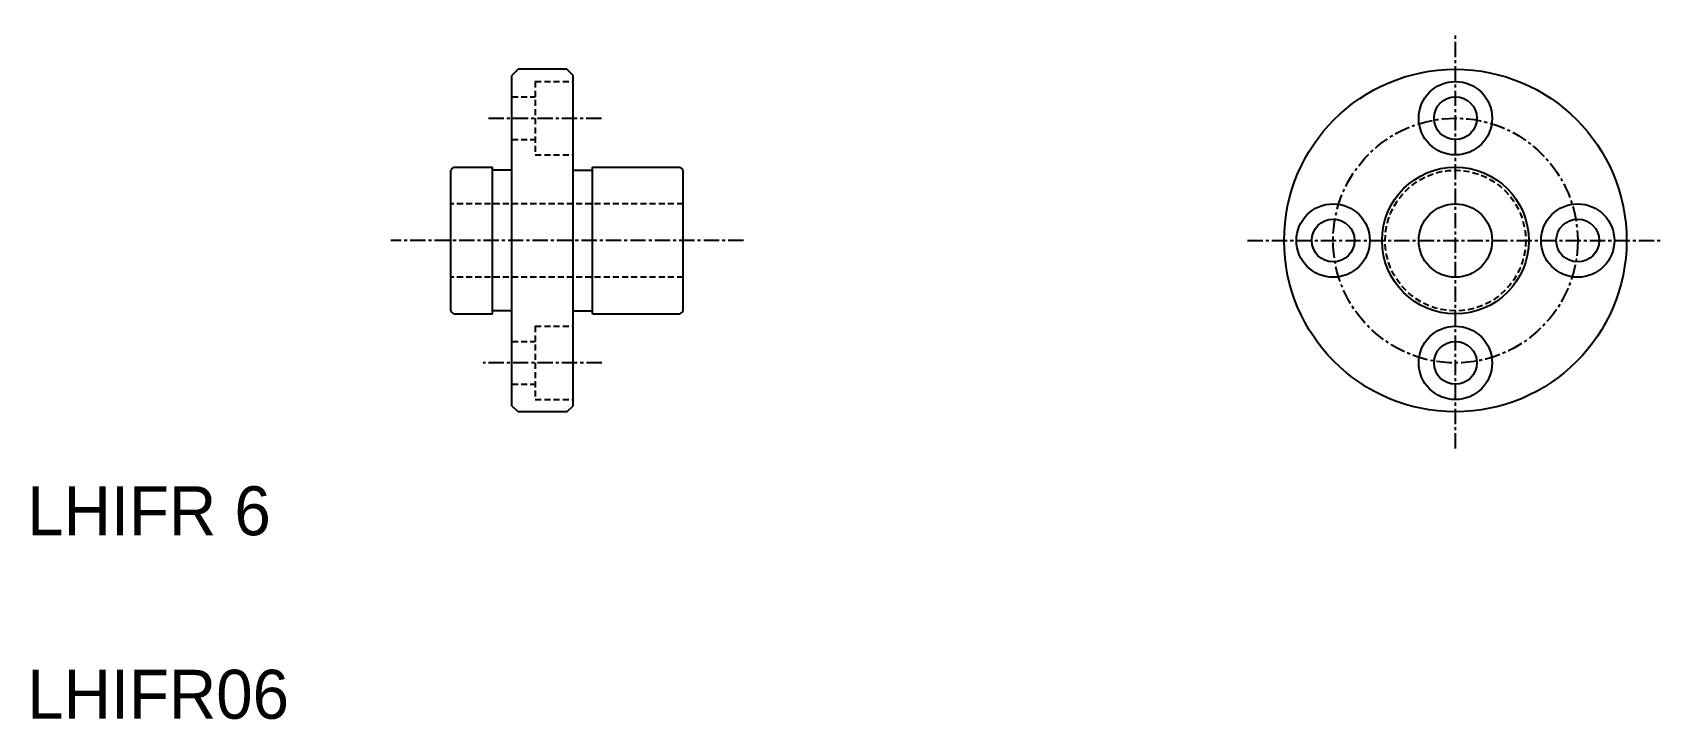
# Model space of a CAD drawing. Extents: x 191 to 324, y 143 to 199.
import ezdxf

# ---------------------------------------------------------------- set-up
doc = ezdxf.new("R2010")
doc.units = 0
doc.linetypes.add('CENTER', pattern=[2, 1.25, -0.25, 0.25, -0.25])
doc.linetypes.add('DASHED', pattern=[0.75, 0.5, -0.25])
doc.layers.get('0').update_dxf_attribs({"linetype": 'CONTINUOUS'})
doc.layers.add('CENTER', color=1, linetype='CENTER')

msp = doc.modelspace()

# ---------------------------------------------------------------- linework, layer by layer
at = {"color": 7, "linetype": 'CONTINUOUS'}
for p, q in [((230.33, 195.8), (229.83, 195.3)), ((229.83, 168.3), (229.83, 195.3)), ((234.33, 195.8), (230.33, 195.8)), ((234.33, 195.8), (234.83, 195.3)), ((234.83, 168.3), (234.83, 195.3)), ((224.83, 176.05), (224.83, 187.54)), ((225.08, 187.8), (228.23, 187.8)), ((228.23, 175.8), (228.23, 187.8)), ((229.83, 187.55), (228.23, 187.55)), ((234.83, 187.55), (236.43, 187.55)), ((236.43, 187.8), (243.57, 187.8)), ((236.43, 175.8), (236.43, 187.8)), ((237.95, 187.8), (237.95, 187.8)), ((243.83, 176.05), (243.83, 187.54)), ((229.83, 176.05), (228.23, 176.05)), ((234.83, 176.05), (236.43, 176.05)), ((225.08, 175.8), (228.23, 175.8)), ((229.83, 175.05), (229.83, 175.05)), ((236.43, 175.8), (243.57, 175.8)), ((237.95, 175.8), (237.95, 175.8)), ((230.33, 167.8), (229.83, 168.3)), ((234.33, 167.8), (234.83, 168.3)), ((234.33, 167.8), (230.33, 167.8))]:
    msp.add_line(p, q, dxfattribs=at)
at = {"color": 3, "linetype": 'DASHED'}
for p, q in [((231.73, 194.8), (231.73, 188.8)), ((231.73, 194.8), (234.83, 194.8)), ((229.83, 193.55), (231.73, 193.55)), ((229.83, 190.05), (231.73, 190.05)), ((231.73, 188.8), (234.83, 188.8)), ((243.83, 184.8), (224.83, 184.8)), ((243.83, 178.8), (224.83, 178.8)), ((231.73, 174.8), (231.73, 168.8)), ((231.73, 174.8), (234.83, 174.8)), ((229.83, 173.55), (231.73, 173.55)), ((229.83, 170.05), (231.73, 170.05)), ((231.73, 168.8), (234.83, 168.8))]:
    msp.add_line(p, q, dxfattribs=at)
at = {"color": 7, "linetype": 'CONTINUOUS'}
for centre, radius in [((306.97, 181.8), 14), ((306.97, 191.8), 3), ((306.97, 191.8), 1.75), ((306.97, 181.8), 6), ((296.97, 181.8), 3), ((306.97, 181.8), 3), ((316.97, 181.8), 3), ((296.97, 181.8), 1.75), ((316.97, 181.8), 1.75), ((306.97, 171.8), 3), ((306.97, 171.8), 1.75)]:
    msp.add_circle(centre, radius, dxfattribs=at)
at = {"color": 3, "linetype": 'DASHED'}
msp.add_circle((306.97, 181.8), 5.75, dxfattribs=at)
at = {"color": 7, "linetype": 'CONTINUOUS'}
for centre, start, end in [((225.58, 187.05), 123.5573, 146.4427), ((243.08, 187.05), 33.5573, 56.4427), ((225.58, 176.55), 213.5573, 236.4427), ((243.08, 176.55), 303.5573, 326.4427)]:
    msp.add_arc(centre, 0.9, start, end, dxfattribs=at)
at = {"layer": 'CENTER', "color": 1, "linetype": 'CENTER'}
for p, q in [((306.97, 164.8), (306.97, 198.8)), ((227.91, 191.8), (237.17, 191.8)), ((248.76, 181.8), (219.93, 181.8)), ((289.97, 181.8), (323.97, 181.8)), ((237.17, 171.8), (227.48, 171.8))]:
    msp.add_line(p, q, dxfattribs=at)
msp.add_circle((306.97, 181.8), 10, dxfattribs=at)

# ---------------------------------------------------------------- texts
at = {"color": 7, "linetype": 'CONTINUOUS'}
for s, p in [('LHIFR 6', (190.2, 157.71)), ('LHIFR06', (190.2, 142.71))]:
    msp.add_text(s, height=4, dxfattribs=at).set_placement(p)

doc.saveas('drawing.dxf')
